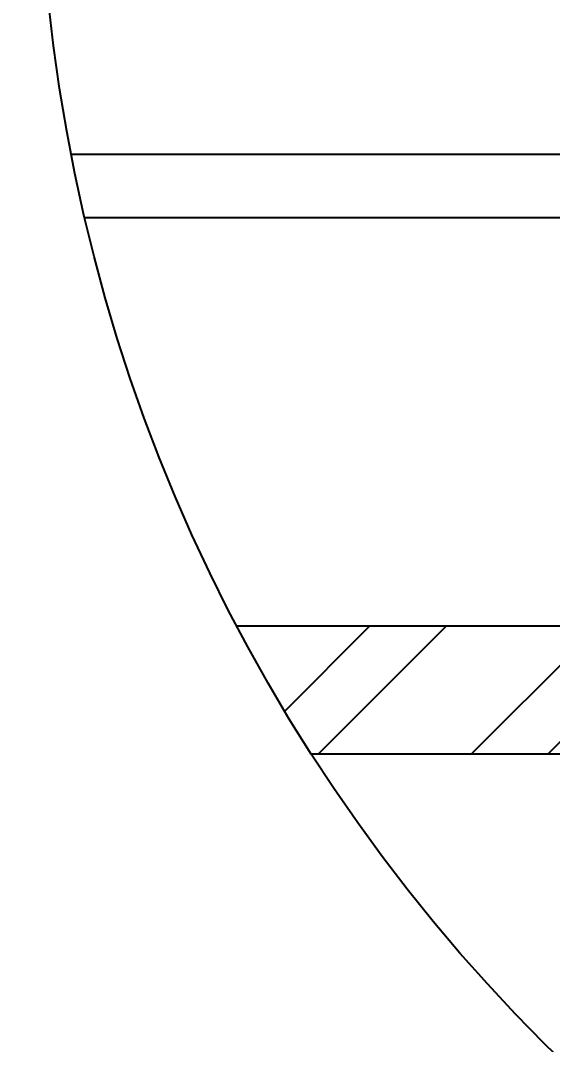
# Model space of a CAD drawing. Header units: inches. Extents: x 10 to 190, y 5 to 37.
# Drawn here: x 53.388 to 55.475, y 22.884 to 26.906 of the extents above; entities that cross this region are included whole.
import ezdxf
from ezdxf import colors
from ezdxf.entities.mleader import LeaderData, LeaderLine
from ezdxf.math import Vec2, Vec3

# ---------------------------------------------------------------- set-up
doc = ezdxf.new("R2010")
doc.units = ezdxf.units.IN
doc.header["$MEASUREMENT"] = 0
doc.styles.add('Tahoma', font='tahoma.ttf')

msp = doc.modelspace()

# ---------------------------------------------------------------- hatches: boundary and pattern name
at = {"true_color": 0x939598}
h = msp.add_hatch(dxfattribs=at)
h.set_pattern_fill('ANSI32', color=252, scale=1.7)
h.set_pattern_definition([(45, (71.1505, -5.9609), (-0.45078, 0.45078), []), (45, (71.451, -5.9609), (-0.45078, 0.45078), [])])
edge = h.paths.add_edge_path()
edge.add_arc((60.2243, 27.6684), 6.7609, 207.67122, 212.57153)
edge.add_line((54.5267, 24.0286), (65.9218, 24.0286))
edge.add_arc((60.2243, 27.6684), 6.7609, 327.42847, 332.32878)
edge.add_line((66.2119, 24.5286), (54.2366, 24.5286))

# ---------------------------------------------------------------- linework, layer by layer
for p, q in [((53.587, 26.3812), (57.5178, 26.3812)), ((53.6402, 26.1321), (57.5178, 26.1321))]:
    msp.add_line(p, q)
for points in [[(54.2366, 24.5286), (66.2119, 24.5286)], [(54.5283, 24.0262), (65.9202, 24.0262)]]:
    msp.add_lwpolyline(points)
msp.add_circle((60.2243, 27.6684), 6.7609)

# ---------------------------------------------------------------- leaders
ml = msp.add_multileader_mtext('Standard')
ml.set_content('5/16" STAINLESS STEEL LAG BOLT OR STRUCTURAL SCREW WITH 2-1/2" MIN. EMBEDMENT AND FLAT WASHER', color=256, style='Tahoma')
ml.set_leader_properties()
ml.build(insert=Vec2(0, 0))
ml.multileader.update_dxf_attribs({"dogleg_length": 0.36, "arrow_head_size": 0.3438, "scale": 4})
ctx = ml.context
ctx.base_point, ctx.scale, ctx.char_height, ctx.arrow_head_size, ctx.landing_gap_size, ctx.plane_origin = Vec3(28.9254, 24.0131), 4, 0.34375, 0.3438, 0.495, Vec3(21.9127, 27.2986)
notes = []
notes.append((ctx, [(0, (1, 1, 0), (26.9454, 24.0131), (1, 0), 1.98, [(0, [(18.6601, 26.1951)], 0, [])])]))
ctx.mtext.insert, ctx.mtext.width, ctx.mtext.flow_direction = Vec3(29.4204, 24.1881), 7.577458, 5
for ctx, leaders in notes:
    for number, flags, end, landing, length, lines in leaders:
        leader = LeaderData()
        leader.index, (leader.has_last_leader_line, leader.has_dogleg_vector, leader.attachment_direction) = number, flags
        leader.last_leader_point, leader.dogleg_vector, leader.dogleg_length = Vec3(end), Vec3(landing), length
        for number, points, colour, breaks in lines:
            line = LeaderLine()
            line.index, line.vertices, line.color, line.breaks = number, Vec3.list(points), colors.encode_raw_color(colour), breaks
            leader.lines.append(line)
        ctx.leaders.append(leader)

doc.saveas('drawing.dxf')
